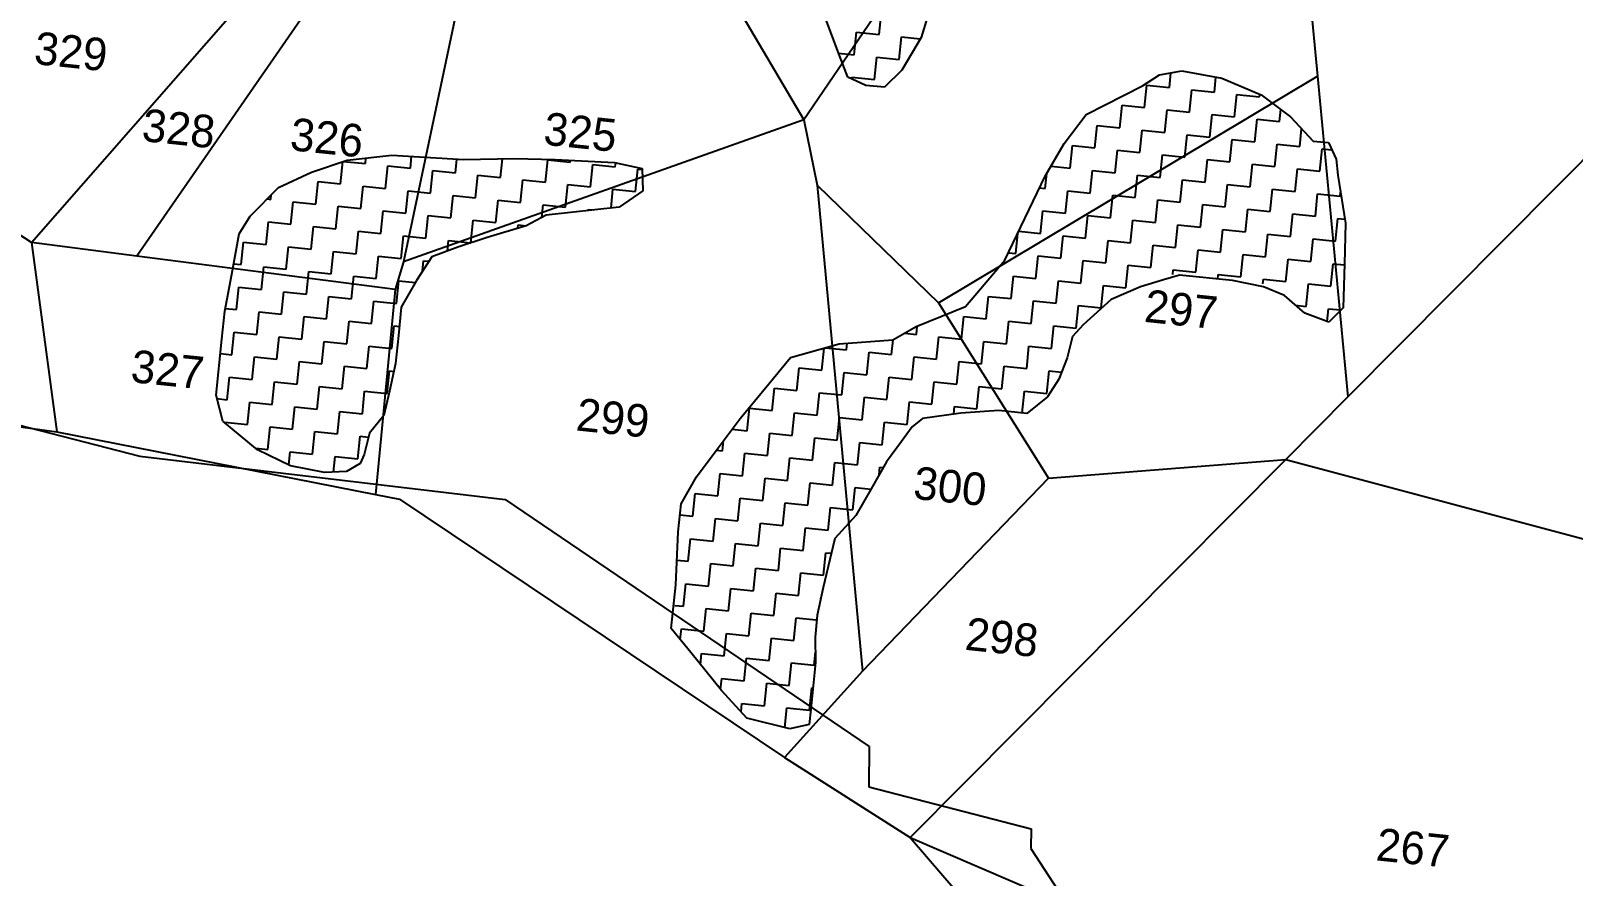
# Model space of a CAD drawing. Header units: metres. Extents: x 290336 to 293471, y 1993039 to 1996947.
# Drawn here: x 291428.6 to 291866.1, y 1993832 to 1994071.5 of the extents above; entities that cross this region are included whole.
import ezdxf
from ezdxf.enums import TextEntityAlignment as Align

# ---------------------------------------------------------------- set-up
doc = ezdxf.new("R2010")
doc.units = ezdxf.units.M
doc.header["$MEASUREMENT"] = 0
for name, color, linetype in [('POLY_HATCH', 12, 'Continuous'), ('POLY_PARCEL', 6, 'Continuous'), ('TEXT_PARCEL', 7, 'Continuous'), ('V_BOUND_LINE', 7, 'Continuous'), ('VILLAGE BOUNDRY', 1, 'Continuous')]:
    doc.layers.add(name, color=color, linetype=linetype)
doc.styles.add('TEXT_MAP', font='', dxfattribs={"height": 1.8})
doc.styles.get('TEXT_MAP').set_extended_font_data('Kruti Dev 050')

msp = doc.modelspace()

# ---------------------------------------------------------------- linework, layer by layer
at = {"layer": 'POLY_HATCH'}
for p, q in [((291685.14, 1994082.6), (291681.13, 1994069.64)), ((291657.53, 1994065.83), (291654.03, 1994075.11)), ((291681.13, 1994069.64), (291675.71, 1994060.39)), ((291660.34, 1994058.41), (291657.53, 1994065.83)), ((291665.45, 1994056.1), (291660.34, 1994058.41)), ((291675.71, 1994060.39), (291670.75, 1994055.55)), ((291743.97, 1994056.01), (291748.75, 1994059.08)), ((291748.75, 1994059.08), (291755.11, 1994060.21)), ((291755.11, 1994060.21), (291766.5, 1994058.14)), ((291766.5, 1994058.14), (291777.61, 1994053.43)), ((291670.75, 1994055.55), (291665.45, 1994056.1)), ((291727.96, 1994047.85), (291743.97, 1994056.01)), ((291777.61, 1994053.43), (291785.9, 1994047.22)), ((291721.75, 1994039.58), (291727.96, 1994047.85)), ((291785.9, 1994047.22), (291792.32, 1994040.31)), ((291518.39, 1994034.91), (291531.03, 1994036.28)), ((291531.03, 1994036.28), (291551.43, 1994035.06)), ((291716.33, 1994030.33), (291721.75, 1994039.58)), ((291792.32, 1994040.31), (291796.74, 1994039.86)), ((291796.74, 1994039.86), (291798.93, 1994035.17)), ((291508.23, 1994031.5), (291518.39, 1994034.91)), ((291551.43, 1994035.06), (291565.74, 1994035.37)), ((291565.74, 1994035.37), (291577.31, 1994035.07)), ((291577.31, 1994035.07), (291594.17, 1994034.22)), ((291594.17, 1994034.22), (291602.03, 1994032.51)), ((291602.03, 1994032.51), (291602.27, 1994026.24)), ((291798.93, 1994035.17), (291799.36, 1994030.67)), ((291498.85, 1994027.12), (291508.23, 1994031.5)), ((291704.95, 1994006.53), (291716.33, 1994030.33)), ((291799.36, 1994030.67), (291801.52, 1994017.07)), ((291490.87, 1994019.02), (291498.85, 1994027.12)), ((291602.27, 1994026.24), (291595.55, 1994021.59)), ((291487.68, 1994014), (291490.87, 1994019.02)), ((291574.78, 1994019.27), (291569.12, 1994016.29)), ((291595.55, 1994021.59), (291574.78, 1994019.27)), ((291569.12, 1994016.29), (291558.07, 1994012.97)), ((291801.52, 1994017.07), (291801.22, 1994005.5)), ((291485.61, 1994002.62), (291487.68, 1994014)), ((291549.76, 1994010.26), (291542.33, 1994007.46)), ((291558.07, 1994012.97), (291549.76, 1994010.26)), ((291542.33, 1994007.46), (291538.07, 1994000.77)), ((291693.78, 1993993.41), (291704.95, 1994006.53)), ((291483.63, 1993992.12), (291485.61, 1994002.62)), ((291754.49, 1994002.3), (291749.89, 1994001)), ((291769.5, 1994000.75), (291754.49, 1994002.3)), ((291801.22, 1994005.5), (291800.83, 1993993.06)), ((291538.07, 1994000.77), (291533.72, 1993993.19)), ((291743.43, 1993998.99), (291735.03, 1993995.4)), ((291749.89, 1994001), (291743.43, 1993998.99)), ((291778.23, 1993998.96), (291769.5, 1994000.75)), ((291784.23, 1993996.56), (291778.23, 1993998.96)), ((291533.72, 1993993.19), (291532.9, 1993985.25)), ((291679.8, 1993987.72), (291693.78, 1993993.41)), ((291735.03, 1993995.4), (291727.15, 1993988.18)), ((291789.96, 1993991.51), (291784.23, 1993996.56)), ((291800.83, 1993993.06), (291796.84, 1993989.01)), ((291482.81, 1993984.18), (291483.63, 1993992.12)), ((291727.15, 1993988.18), (291724.13, 1993984.93)), ((291796.84, 1993989.01), (291789.96, 1993991.51)), ((291481.17, 1993968.3), (291482.81, 1993984.18)), ((291532.9, 1993985.25), (291532.08, 1993977.31)), ((291657.88, 1993982.85), (291673.17, 1993983.95)), ((291673.17, 1993983.95), (291679.8, 1993987.72)), ((291724.13, 1993984.93), (291722.61, 1993978.84)), ((291644.09, 1993978.93), (291657.88, 1993982.85)), ((291532.08, 1993977.31), (291530.37, 1993969.46)), ((291637.98, 1993971.53), (291644.09, 1993978.93)), ((291722.61, 1993978.84), (291720.21, 1993972.85)), ((291629.82, 1993961.67), (291637.98, 1993971.53)), ((291720.21, 1993972.85), (291717.01, 1993967.83)), ((291483.09, 1993960.97), (291481.17, 1993968.3)), ((291530.37, 1993969.46), (291528.76, 1993962.49)), ((291717.01, 1993967.83), (291711.17, 1993963.08)), ((291528.76, 1993962.49), (291524.68, 1993957.56)), ((291692.44, 1993963.23), (291681.58, 1993961.68)), ((291703.22, 1993963.9), (291692.44, 1993963.23)), ((291711.17, 1993963.08), (291703.22, 1993963.9)), ((291492.96, 1993952.81), (291483.09, 1993960.97)), ((291524.68, 1993957.56), (291523.16, 1993951.48)), ((291623.61, 1993953.4), (291629.82, 1993961.67)), ((291678.65, 1993959.3), (291675.55, 1993955.17)), ((291681.58, 1993961.68), (291678.65, 1993959.3)), ((291617.4, 1993945.12), (291623.61, 1993953.4)), ((291675.55, 1993955.17), (291671.38, 1993949.35)), ((291502.3, 1993948.28), (291492.96, 1993952.81)), ((291522, 1993948.92), (291518.2, 1993946.64)), ((291523.16, 1993951.48), (291522, 1993948.92)), ((291671.38, 1993949.35), (291667.03, 1993941.78)), ((291511.93, 1993946.39), (291502.3, 1993948.28)), ((291518.2, 1993946.64), (291511.93, 1993946.39)), ((291613.05, 1993937.54), (291617.4, 1993945.12)), ((291667.03, 1993941.78), (291662.67, 1993934.2)), ((291612.23, 1993929.6), (291613.05, 1993937.54)), ((291662.67, 1993934.2), (291656.65, 1993927.69)), ((291611.56, 1993914.51), (291612.23, 1993929.6)), ((291656.65, 1993927.69), (291653.42, 1993913.75)), ((291610.28, 1993902.15), (291611.56, 1993914.51)), ((291653.42, 1993913.75), (291651.72, 1993905.9)), ((291651.72, 1993905.9), (291651.08, 1993899.72)), ((291615.83, 1993895.34), (291610.28, 1993902.15)), ((291651.08, 1993899.72), (291651.23, 1993892.57)), ((291624.54, 1993884.63), (291615.83, 1993895.34)), ((291651.23, 1993892.57), (291649.87, 1993879.34)), ((291631.75, 1993876.75), (291624.54, 1993884.63)), ((291649.87, 1993879.34), (291649.41, 1993874.92)), ((291643.93, 1993873.71), (291631.75, 1993876.75)), ((291649.41, 1993874.92), (291643.93, 1993873.71))]:
    msp.add_line(p, q, dxfattribs=at)
at = {"layer": 'POLY_HATCH', "linetype": 'Continuous'}
for p, q in [((291669.26, 1994070.49), (291669.92, 1994076.87)), ((291662.21, 1994064.76), (291662.87, 1994071.15)), ((291662.87, 1994071.15), (291669.26, 1994070.49)), ((291674.98, 1994063.44), (291675.64, 1994069.83)), ((291675.64, 1994069.83), (291680.92, 1994069.28)), ((291657.76, 1994065.22), (291662.21, 1994064.76)), ((291667.94, 1994057.72), (291668.6, 1994064.1)), ((291668.6, 1994064.1), (291674.98, 1994063.44)), ((291661.5, 1994057.88), (291661.55, 1994058.38)), ((291661.55, 1994058.38), (291667.94, 1994057.72)), ((291751.59, 1994055.53), (291752.02, 1994059.66)), ((291764.36, 1994054.21), (291764.8, 1994058.45)), ((291744.55, 1994049.8), (291745.21, 1994056.19)), ((291745.21, 1994056.19), (291751.59, 1994055.53)), ((291757.31, 1994048.48), (291757.97, 1994054.87)), ((291757.97, 1994054.87), (291764.36, 1994054.21)), ((291737.5, 1994044.08), (291738.16, 1994050.46)), ((291738.16, 1994050.46), (291744.55, 1994049.8)), ((291770.08, 1994047.17), (291770.74, 1994053.55)), ((291770.74, 1994053.55), (291777.13, 1994052.89)), ((291777.13, 1994052.89), (291777.2, 1994053.6)), ((291750.27, 1994042.76), (291750.93, 1994049.14)), ((291750.93, 1994049.14), (291757.31, 1994048.48)), ((291763.04, 1994041.44), (291763.7, 1994047.82)), ((291763.7, 1994047.82), (291770.08, 1994047.17)), ((291775.81, 1994040.12), (291776.47, 1994046.51)), ((291776.47, 1994046.51), (291782.85, 1994045.85)), ((291782.85, 1994045.85), (291783.2, 1994049.24)), ((291730.46, 1994038.35), (291731.12, 1994044.74)), ((291731.12, 1994044.74), (291737.5, 1994044.08)), ((291743.23, 1994037.04), (291743.89, 1994043.42)), ((291743.89, 1994043.42), (291750.27, 1994042.76)), ((291755.99, 1994035.72), (291756.65, 1994042.1)), ((291756.65, 1994042.1), (291763.04, 1994041.44)), ((291768.76, 1994034.4), (291769.42, 1994040.78)), ((291769.42, 1994040.78), (291775.81, 1994040.12)), ((291788.57, 1994038.8), (291789.09, 1994043.79)), ((291723.41, 1994032.63), (291724.07, 1994039.01)), ((291724.07, 1994039.01), (291730.46, 1994038.35)), ((291736.18, 1994031.31), (291736.84, 1994037.69)), ((291736.84, 1994037.69), (291743.23, 1994037.04)), ((291748.95, 1994029.99), (291749.61, 1994036.38)), ((291749.61, 1994036.38), (291755.99, 1994035.72)), ((291781.53, 1994033.08), (291782.19, 1994039.46)), ((291782.19, 1994039.46), (291788.57, 1994038.8)), ((291794.3, 1994031.76), (291794.96, 1994038.14)), ((291794.96, 1994038.14), (291797.67, 1994037.86)), ((291516.49, 1994028.2), (291517.14, 1994034.49)), ((291517.36, 1994034.56), (291523.53, 1994033.92)), ((291523.53, 1994033.92), (291523.69, 1994035.48)), ((291529.26, 1994026.88), (291529.92, 1994033.26)), ((291529.92, 1994033.26), (291536.3, 1994032.6)), ((291536.3, 1994032.6), (291536.65, 1994035.95)), ((291542.02, 1994025.56), (291542.68, 1994031.95)), ((291542.68, 1994031.95), (291549.07, 1994031.29)), ((291549.07, 1994031.29), (291549.47, 1994035.18)), ((291561.84, 1994029.97), (291562.39, 1994035.3)), ((291574.6, 1994028.65), (291575.26, 1994035.03)), ((291575.26, 1994035.03), (291581.65, 1994034.37)), ((291581.65, 1994034.37), (291581.7, 1994034.84)), ((291587.37, 1994027.33), (291588.03, 1994033.71)), ((291588.03, 1994033.71), (291594.42, 1994033.05)), ((291594.42, 1994033.05), (291594.53, 1994034.14)), ((291600.14, 1994026.01), (291600.8, 1994032.39)), ((291600.8, 1994032.39), (291602.04, 1994032.27)), ((291718.01, 1994033.19), (291723.41, 1994032.63)), ((291729.14, 1994025.59), (291729.8, 1994031.97)), ((291729.8, 1994031.97), (291736.18, 1994031.31)), ((291761.72, 1994028.67), (291762.38, 1994035.06)), ((291762.38, 1994035.06), (291768.76, 1994034.4)), ((291774.49, 1994027.35), (291775.15, 1994033.74)), ((291775.15, 1994033.74), (291781.53, 1994033.08)), ((291787.25, 1994026.03), (291787.91, 1994032.42)), ((291787.91, 1994032.42), (291794.3, 1994031.76)), ((291509.45, 1994022.47), (291510.1, 1994028.86)), ((291510.1, 1994028.86), (291516.49, 1994028.2)), ((291522.21, 1994021.16), (291522.87, 1994027.54)), ((291522.87, 1994027.54), (291529.26, 1994026.88)), ((291554.79, 1994024.24), (291555.45, 1994030.63)), ((291555.45, 1994030.63), (291561.84, 1994029.97)), ((291567.56, 1994022.92), (291568.22, 1994029.31)), ((291568.22, 1994029.31), (291574.6, 1994028.65)), ((291580.33, 1994021.6), (291580.99, 1994027.99)), ((291580.99, 1994027.99), (291587.37, 1994027.33)), ((291716.37, 1994026.91), (291716.81, 1994031.14)), ((291741.91, 1994024.27), (291742.57, 1994030.65)), ((291742.57, 1994030.65), (291748.95, 1994029.99)), ((291754.68, 1994022.95), (291755.33, 1994029.33)), ((291755.33, 1994029.33), (291761.72, 1994028.67)), ((291767.44, 1994021.63), (291768.1, 1994028.01)), ((291768.1, 1994028.01), (291774.49, 1994027.35)), ((291495.68, 1994023.9), (291496.68, 1994023.79)), ((291496.68, 1994023.79), (291496.81, 1994025.05)), ((291502.4, 1994016.75), (291503.06, 1994023.13)), ((291503.06, 1994023.13), (291509.45, 1994022.47)), ((291534.98, 1994019.84), (291535.64, 1994026.22)), ((291535.64, 1994026.22), (291542.02, 1994025.56)), ((291547.75, 1994018.52), (291548.41, 1994024.9)), ((291548.41, 1994024.9), (291554.79, 1994024.24)), ((291560.52, 1994017.2), (291561.18, 1994023.58)), ((291561.18, 1994023.58), (291567.56, 1994022.92)), ((291593.2, 1994021.33), (291593.76, 1994026.67)), ((291593.76, 1994026.67), (291600.14, 1994026.01)), ((291714.77, 1994027.07), (291716.37, 1994026.91)), ((291722.1, 1994019.86), (291722.76, 1994026.25)), ((291722.76, 1994026.25), (291729.14, 1994025.59)), ((291734.86, 1994018.54), (291735.52, 1994024.93)), ((291735.52, 1994024.93), (291741.91, 1994024.27)), ((291747.63, 1994017.22), (291748.29, 1994023.61)), ((291748.29, 1994023.61), (291754.68, 1994022.95)), ((291780.21, 1994020.31), (291780.87, 1994026.69)), ((291780.87, 1994026.69), (291787.25, 1994026.03)), ((291792.98, 1994018.99), (291793.64, 1994025.38)), ((291793.64, 1994025.38), (291800.02, 1994024.72)), ((291800.02, 1994024.72), (291800.13, 1994025.79)), ((291515.17, 1994015.43), (291515.83, 1994021.82)), ((291515.83, 1994021.82), (291522.21, 1994021.16)), ((291527.94, 1994014.11), (291528.6, 1994020.5)), ((291528.6, 1994020.5), (291534.98, 1994019.84)), ((291540.71, 1994012.79), (291541.37, 1994019.18)), ((291541.37, 1994019.18), (291547.75, 1994018.52)), ((291573.57, 1994018.64), (291573.94, 1994022.26)), ((291573.94, 1994022.26), (291580.33, 1994021.6)), ((291586.68, 1994020.6), (291586.71, 1994020.94)), ((291586.71, 1994020.94), (291588.3, 1994020.78)), ((291715.05, 1994014.14), (291715.71, 1994020.52)), ((291715.71, 1994020.52), (291722.1, 1994019.86)), ((291727.82, 1994012.82), (291728.48, 1994019.2)), ((291728.48, 1994019.2), (291734.86, 1994018.54)), ((291760.4, 1994015.9), (291761.06, 1994022.29)), ((291761.06, 1994022.29), (291767.44, 1994021.63)), ((291773.17, 1994014.59), (291773.83, 1994020.97)), ((291773.83, 1994020.97), (291780.21, 1994020.31)), ((291785.94, 1994013.27), (291786.6, 1994019.65)), ((291786.6, 1994019.65), (291792.98, 1994018.99)), ((291495.36, 1994011.03), (291496.02, 1994017.41)), ((291496.02, 1994017.41), (291502.4, 1994016.75)), ((291508.13, 1994009.71), (291508.79, 1994016.09)), ((291508.79, 1994016.09), (291515.17, 1994015.43)), ((291520.89, 1994008.39), (291521.55, 1994014.77)), ((291521.55, 1994014.77), (291527.94, 1994014.11)), ((291553.47, 1994011.48), (291554.13, 1994017.86)), ((291554.13, 1994017.86), (291560.52, 1994017.2)), ((291566.8, 1994015.6), (291566.9, 1994016.54)), ((291566.9, 1994016.54), (291569.15, 1994016.31)), ((291708.89, 1994014.77), (291715.05, 1994014.14)), ((291740.59, 1994011.5), (291741.25, 1994017.88)), ((291741.25, 1994017.88), (291747.63, 1994017.22)), ((291753.36, 1994010.18), (291754.02, 1994016.56)), ((291754.02, 1994016.56), (291760.4, 1994015.9)), ((291766.12, 1994008.86), (291766.78, 1994015.25)), ((291766.78, 1994015.25), (291773.17, 1994014.59)), ((291798.7, 1994011.95), (291799.36, 1994018.33)), ((291799.36, 1994018.33), (291801.35, 1994018.13)), ((291488.31, 1994005.3), (291488.97, 1994011.69)), ((291488.97, 1994011.69), (291495.36, 1994011.03)), ((291501.08, 1994003.98), (291501.74, 1994010.37)), ((291501.74, 1994010.37), (291508.13, 1994009.71)), ((291533.66, 1994007.07), (291534.32, 1994013.45)), ((291534.32, 1994013.45), (291540.71, 1994012.79)), ((291546.78, 1994009.14), (291547.09, 1994012.13)), ((291547.09, 1994012.13), (291553.47, 1994011.47)), ((291708.01, 1994008.41), (291708.6, 1994014.17)), ((291720.78, 1994007.09), (291721.44, 1994013.48)), ((291721.44, 1994013.48), (291727.82, 1994012.82)), ((291733.54, 1994005.77), (291734.2, 1994012.16)), ((291734.2, 1994012.16), (291740.59, 1994011.5)), ((291746.31, 1994004.46), (291746.97, 1994010.84)), ((291746.97, 1994010.84), (291753.36, 1994010.18)), ((291778.89, 1994007.54), (291779.55, 1994013.93)), ((291779.55, 1994013.93), (291785.94, 1994013.27)), ((291791.66, 1994006.22), (291792.32, 1994012.61)), ((291792.32, 1994012.61), (291798.7, 1994011.95)), ((291513.85, 1994002.66), (291514.51, 1994009.05)), ((291514.51, 1994009.05), (291520.89, 1994008.39)), ((291526.62, 1994001.34), (291527.28, 1994007.73)), ((291527.28, 1994007.73), (291533.66, 1994007.07)), ((291539.73, 1994003.39), (291540.05, 1994006.41)), ((291540.05, 1994006.41), (291541.56, 1994006.25)), ((291705.95, 1994008.63), (291708.01, 1994008.41)), ((291713.73, 1994001.37), (291714.39, 1994007.75)), ((291714.39, 1994007.75), (291720.78, 1994007.09)), ((291726.5, 1994000.05), (291727.16, 1994006.43)), ((291727.16, 1994006.43), (291733.54, 1994005.77)), ((291759.08, 1994003.14), (291759.74, 1994009.52)), ((291759.74, 1994009.52), (291766.12, 1994008.86)), ((291771.85, 1994001.82), (291772.51, 1994008.2)), ((291772.51, 1994008.2), (291778.89, 1994007.54)), ((291784.62, 1994000.5), (291785.28, 1994006.88)), ((291785.28, 1994006.88), (291791.66, 1994006.22)), ((291797.38, 1993999.18), (291798.04, 1994005.56)), ((291798.04, 1994005.56), (291801.21, 1994005.24)), ((291486.14, 1994005.53), (291488.31, 1994005.3)), ((291494.04, 1993998.26), (291494.7, 1994004.64)), ((291494.7, 1994004.64), (291501.08, 1994003.98)), ((291506.81, 1993996.94), (291507.47, 1994003.32)), ((291507.47, 1994003.32), (291513.85, 1994002.66)), ((291519.58, 1993995.62), (291520.23, 1994002)), ((291520.23, 1994002), (291526.62, 1994001.34)), ((291706.69, 1993995.65), (291707.35, 1994002.03)), ((291707.35, 1994002.03), (291713.73, 1994001.37)), ((291739.27, 1993998.73), (291739.93, 1994005.12)), ((291739.93, 1994005.12), (291746.31, 1994004.46)), ((291752.56, 1994002.5), (291752.7, 1994003.8)), ((291752.7, 1994003.8), (291759.08, 1994003.14)), ((291765.33, 1994001.18), (291765.46, 1994002.48)), ((291765.46, 1994002.48), (291771.85, 1994001.82)), ((291487, 1993992.53), (291487.66, 1993998.92)), ((291487.66, 1993998.92), (291494.04, 1993998.26)), ((291499.76, 1993991.21), (291500.42, 1993997.6)), ((291500.42, 1993997.6), (291506.81, 1993996.94)), ((291532.34, 1993994.3), (291533, 1994000.68)), ((291533, 1994000.68), (291537.74, 1994000.2)), ((291719.46, 1993994.33), (291720.12, 1994000.71)), ((291720.12, 1994000.71), (291726.5, 1994000.05)), ((291732.23, 1993993.01), (291732.89, 1993999.39)), ((291732.89, 1993999.39), (291739.27, 1993998.73)), ((291778.1, 1993999.87), (291778.23, 1994001.16)), ((291778.23, 1994001.16), (291784.62, 1994000.5)), ((291790.34, 1993993.46), (291791, 1993999.84)), ((291791, 1993999.84), (291797.38, 1993999.18)), ((291483.77, 1993992.87), (291487, 1993992.53)), ((291512.53, 1993989.9), (291513.19, 1993996.28)), ((291513.19, 1993996.28), (291519.58, 1993995.62)), ((291525.3, 1993988.58), (291525.96, 1993994.96)), ((291525.96, 1993994.96), (291532.34, 1993994.3)), ((291699.65, 1993989.92), (291700.31, 1993996.3)), ((291700.31, 1993996.3), (291706.69, 1993995.65)), ((291712.41, 1993988.6), (291713.07, 1993994.99)), ((291713.07, 1993994.99), (291719.46, 1993994.33)), ((291725.18, 1993987.28), (291725.84, 1993993.67)), ((291725.84, 1993993.67), (291732.23, 1993993.01)), ((291787.4, 1993993.76), (291790.34, 1993993.46)), ((291796.35, 1993989.19), (291796.73, 1993992.8)), ((291796.73, 1993992.8), (291800.21, 1993992.44)), ((291492.72, 1993985.49), (291493.38, 1993991.87)), ((291493.38, 1993991.87), (291499.76, 1993991.21)), ((291505.49, 1993984.17), (291506.15, 1993990.55)), ((291506.15, 1993990.55), (291512.53, 1993989.9)), ((291518.26, 1993982.85), (291518.92, 1993989.24)), ((291518.92, 1993989.24), (291525.3, 1993988.58)), ((291692.6, 1993984.2), (291693.26, 1993990.58)), ((291693.26, 1993990.58), (291699.65, 1993989.92)), ((291705.37, 1993982.88), (291706.03, 1993989.26)), ((291706.03, 1993989.26), (291712.41, 1993988.6)), ((291485.68, 1993979.77), (291486.34, 1993986.15)), ((291486.34, 1993986.15), (291492.72, 1993985.49)), ((291498.44, 1993978.45), (291499.1, 1993984.83)), ((291499.1, 1993984.83), (291505.49, 1993984.17)), ((291531.02, 1993981.53), (291531.68, 1993987.92)), ((291531.68, 1993987.92), (291533.16, 1993987.76)), ((291672.79, 1993979.79), (291673.22, 1993983.98)), ((291676.52, 1993985.86), (291679.83, 1993985.52)), ((291679.83, 1993985.52), (291680.07, 1993987.83)), ((291685.56, 1993978.47), (291686.22, 1993984.86)), ((291686.22, 1993984.86), (291692.6, 1993984.2)), ((291718.14, 1993981.56), (291718.8, 1993987.94)), ((291718.8, 1993987.94), (291725.18, 1993987.28)), ((291482.39, 1993980.1), (291485.68, 1993979.77)), ((291511.21, 1993977.13), (291511.87, 1993983.51)), ((291511.87, 1993983.51), (291518.26, 1993982.85)), ((291523.98, 1993975.81), (291524.64, 1993982.19)), ((291524.64, 1993982.19), (291531.02, 1993981.53)), ((291652.98, 1993975.39), (291653.63, 1993981.64)), ((291653.96, 1993981.74), (291660.02, 1993981.11)), ((291660.02, 1993981.11), (291660.22, 1993983.02)), ((291665.75, 1993974.07), (291666.41, 1993980.45)), ((291666.41, 1993980.45), (291672.79, 1993979.79)), ((291698.33, 1993977.15), (291698.99, 1993983.54)), ((291698.99, 1993983.54), (291705.37, 1993982.88)), ((291711.1, 1993975.83), (291711.75, 1993982.22)), ((291711.75, 1993982.22), (291718.14, 1993981.56)), ((291491.4, 1993972.72), (291492.06, 1993979.11)), ((291492.06, 1993979.11), (291498.44, 1993978.45)), ((291504.17, 1993971.4), (291504.83, 1993977.79)), ((291504.83, 1993977.79), (291511.21, 1993977.13)), ((291516.94, 1993970.08), (291517.6, 1993976.47)), ((291517.6, 1993976.47), (291523.98, 1993975.81)), ((291529.71, 1993968.76), (291530.36, 1993975.15)), ((291530.36, 1993975.15), (291531.58, 1993975.02)), ((291645.94, 1993969.66), (291646.6, 1993976.04)), ((291646.6, 1993976.04), (291652.98, 1993975.39)), ((291678.52, 1993972.75), (291679.18, 1993979.13)), ((291679.18, 1993979.13), (291685.56, 1993978.47)), ((291691.28, 1993971.43), (291691.94, 1993977.81)), ((291691.94, 1993977.81), (291698.33, 1993977.15)), ((291704.05, 1993970.11), (291704.71, 1993976.49)), ((291704.71, 1993976.49), (291711.1, 1993975.83)), ((291716.82, 1993968.79), (291717.48, 1993975.17)), ((291717.48, 1993975.17), (291721, 1993974.81)), ((291484.36, 1993967), (291485.02, 1993973.38)), ((291485.02, 1993973.38), (291491.4, 1993972.72)), ((291497.13, 1993965.68), (291497.79, 1993972.06)), ((291497.79, 1993972.06), (291504.17, 1993971.4)), ((291509.89, 1993964.36), (291510.55, 1993970.74)), ((291510.55, 1993970.74), (291516.94, 1993970.08)), ((291658.7, 1993968.34), (291659.36, 1993974.73)), ((291659.36, 1993974.73), (291665.75, 1993974.07)), ((291671.47, 1993967.02), (291672.13, 1993973.41)), ((291672.13, 1993973.41), (291678.52, 1993972.75)), ((291684.24, 1993965.7), (291684.9, 1993972.09)), ((291684.9, 1993972.09), (291691.28, 1993971.43)), ((291697.01, 1993964.38), (291697.67, 1993970.77)), ((291697.67, 1993970.77), (291704.05, 1993970.11)), ((291481.43, 1993967.3), (291484.36, 1993967)), ((291490.08, 1993959.95), (291490.74, 1993966.34)), ((291490.74, 1993966.34), (291497.13, 1993965.68)), ((291522.66, 1993963.04), (291523.32, 1993969.42)), ((291523.32, 1993969.42), (291529.71, 1993968.76)), ((291638.89, 1993963.94), (291639.55, 1993970.32)), ((291639.55, 1993970.32), (291645.94, 1993969.66)), ((291651.66, 1993962.62), (291652.32, 1993969)), ((291652.32, 1993969), (291658.7, 1993968.34)), ((291664.43, 1993961.3), (291665.09, 1993967.68)), ((291665.09, 1993967.68), (291671.47, 1993967.02)), ((291677.2, 1993959.98), (291677.86, 1993966.36)), ((291677.86, 1993966.36), (291684.24, 1993965.7)), ((291709.79, 1993963.22), (291710.44, 1993969.45)), ((291710.44, 1993969.45), (291716.82, 1993968.79)), ((291502.85, 1993958.63), (291503.51, 1993965.02)), ((291503.51, 1993965.02), (291509.89, 1993964.36)), ((291515.62, 1993957.32), (291516.28, 1993963.7)), ((291516.28, 1993963.7), (291522.66, 1993963.04)), ((291631.85, 1993958.21), (291632.51, 1993964.6)), ((291632.51, 1993964.6), (291638.89, 1993963.94)), ((291644.62, 1993956.89), (291645.28, 1993963.28)), ((291645.28, 1993963.28), (291651.66, 1993962.62)), ((291657.39, 1993955.57), (291658.04, 1993961.96)), ((291658.04, 1993961.96), (291664.43, 1993961.3)), ((291690.41, 1993962.94), (291690.62, 1993965.04)), ((291690.62, 1993965.04), (291697.01, 1993964.38)), ((291483.68, 1993960.48), (291483.7, 1993960.61)), ((291483.7, 1993960.61), (291490.08, 1993959.95)), ((291495.81, 1993952.91), (291496.47, 1993959.29)), ((291496.47, 1993959.29), (291502.85, 1993958.63)), ((291508.57, 1993951.59), (291509.23, 1993957.98)), ((291509.23, 1993957.98), (291515.62, 1993957.32)), ((291627.55, 1993958.66), (291631.85, 1993958.21)), ((291637.57, 1993951.17), (291638.23, 1993957.55)), ((291638.23, 1993957.55), (291644.62, 1993956.89)), ((291670.15, 1993954.25), (291670.81, 1993960.64)), ((291670.81, 1993960.64), (291677.2, 1993959.98)), ((291492.41, 1993953.26), (291495.81, 1993952.91)), ((291521.34, 1993950.27), (291522, 1993956.66)), ((291522, 1993956.66), (291524.39, 1993956.41)), ((291624.81, 1993952.49), (291625.11, 1993955.39)), ((291650.34, 1993949.85), (291651, 1993956.23)), ((291651, 1993956.23), (291657.39, 1993955.57)), ((291663.11, 1993948.53), (291663.77, 1993954.91)), ((291663.77, 1993954.91), (291670.15, 1993954.25)), ((291501.81, 1993948.52), (291502.19, 1993952.25)), ((291502.19, 1993952.25), (291508.57, 1993951.59)), ((291514.5, 1993946.49), (291514.96, 1993950.93)), ((291514.96, 1993950.93), (291521.34, 1993950.27)), ((291623.06, 1993952.67), (291624.81, 1993952.49)), ((291630.53, 1993945.44), (291631.19, 1993951.83)), ((291631.19, 1993951.83), (291637.57, 1993951.17)), ((291643.3, 1993944.12), (291643.96, 1993950.51)), ((291643.96, 1993950.51), (291650.34, 1993949.85)), ((291656.07, 1993942.81), (291656.73, 1993949.19)), ((291656.73, 1993949.19), (291663.11, 1993948.53)), ((291623.49, 1993939.72), (291624.15, 1993946.1)), ((291624.15, 1993946.1), (291630.53, 1993945.44)), ((291636.25, 1993938.4), (291636.91, 1993944.78)), ((291636.91, 1993944.78), (291643.3, 1993944.12)), ((291669.27, 1993945.68), (291669.49, 1993947.87)), ((291669.49, 1993947.87), (291670.47, 1993947.77)), ((291616.44, 1993934), (291617.1, 1993940.38)), ((291617.1, 1993940.38), (291623.49, 1993939.72)), ((291649.02, 1993937.08), (291649.68, 1993943.47)), ((291649.68, 1993943.47), (291656.07, 1993942.81)), ((291661.79, 1993935.76), (291662.45, 1993942.15)), ((291662.45, 1993942.15), (291666.97, 1993941.68)), ((291629.21, 1993932.68), (291629.87, 1993939.06)), ((291629.87, 1993939.06), (291636.25, 1993938.4)), ((291641.98, 1993931.36), (291642.64, 1993937.74)), ((291642.64, 1993937.74), (291649.02, 1993937.08)), ((291654.75, 1993930.04), (291655.41, 1993936.42)), ((291655.41, 1993936.42), (291661.79, 1993935.76)), ((291612.72, 1993934.38), (291616.44, 1993934)), ((291622.17, 1993926.95), (291622.83, 1993933.34)), ((291622.83, 1993933.34), (291629.21, 1993932.68)), ((291634.94, 1993925.63), (291635.59, 1993932.02)), ((291635.59, 1993932.02), (291641.98, 1993931.36)), ((291615.12, 1993921.23), (291615.78, 1993927.61)), ((291615.78, 1993927.61), (291622.17, 1993926.95)), ((291647.7, 1993924.31), (291648.36, 1993930.7)), ((291648.36, 1993930.7), (291654.75, 1993930.04)), ((291627.89, 1993919.91), (291628.55, 1993926.29)), ((291628.55, 1993926.29), (291634.94, 1993925.63)), ((291640.66, 1993918.59), (291641.32, 1993924.97)), ((291641.32, 1993924.97), (291647.7, 1993924.31)), ((291653.43, 1993917.27), (291654.09, 1993923.65)), ((291654.09, 1993923.65), (291655.68, 1993923.49)), ((291611.87, 1993921.56), (291615.12, 1993921.23)), ((291620.85, 1993914.18), (291621.51, 1993920.57)), ((291621.51, 1993920.57), (291627.89, 1993919.91)), ((291633.62, 1993912.86), (291634.28, 1993919.25)), ((291634.28, 1993919.25), (291640.66, 1993918.59)), ((291613.8, 1993908.46), (291614.46, 1993914.84)), ((291614.46, 1993914.84), (291620.85, 1993914.18)), ((291646.38, 1993911.55), (291647.04, 1993917.93)), ((291647.04, 1993917.93), (291653.43, 1993917.27)), ((291626.57, 1993907.14), (291627.23, 1993913.52)), ((291627.23, 1993913.52), (291633.62, 1993912.86)), ((291639.34, 1993905.82), (291640, 1993912.2)), ((291640, 1993912.2), (291646.38, 1993911.55)), ((291652.74, 1993910.6), (291652.77, 1993910.89)), ((291652.77, 1993910.89), (291652.8, 1993910.88)), ((291611.3, 1993908.72), (291613.8, 1993908.46)), ((291619.53, 1993901.42), (291620.19, 1993907.8)), ((291620.19, 1993907.8), (291626.57, 1993907.14)), ((291632.3, 1993900.1), (291632.96, 1993906.48)), ((291632.96, 1993906.48), (291639.34, 1993905.82)), ((291645.07, 1993898.78), (291645.72, 1993905.16)), ((291645.72, 1993905.16), (291651.43, 1993904.57)), ((291612.83, 1993899.02), (291613.15, 1993902.08)), ((291613.15, 1993902.08), (291619.53, 1993901.42)), ((291625.25, 1993894.37), (291625.91, 1993900.76)), ((291625.91, 1993900.76), (291632.3, 1993900.1)), ((291638.02, 1993893.05), (291638.68, 1993899.44)), ((291638.68, 1993899.44), (291645.07, 1993898.78)), ((291618.55, 1993891.98), (291618.87, 1993895.03)), ((291618.87, 1993895.03), (291625.25, 1993894.37)), ((291630.98, 1993887.33), (291631.64, 1993893.71)), ((291631.64, 1993893.71), (291638.02, 1993893.05)), ((291643.75, 1993886.01), (291644.41, 1993892.39)), ((291644.41, 1993892.39), (291650.79, 1993891.73)), ((291650.79, 1993891.73), (291651.17, 1993895.44)), ((291624.28, 1993884.94), (291624.59, 1993887.99)), ((291624.59, 1993887.99), (291630.98, 1993887.33)), ((291636.7, 1993880.28), (291637.36, 1993886.67)), ((291637.36, 1993886.67), (291643.75, 1993886.01)), ((291649.47, 1993878.97), (291650.13, 1993885.35)), ((291650.13, 1993885.35), (291650.48, 1993885.31)), ((291630.07, 1993878.58), (291630.32, 1993880.94)), ((291630.32, 1993880.94), (291636.7, 1993880.28)), ((291642.51, 1993874.06), (291643.09, 1993879.63)), ((291643.09, 1993879.63), (291649.47, 1993878.97))]:
    msp.add_line(p, q, dxfattribs=at)
at = {"layer": 'POLY_PARCEL'}
for p, q in [((291782.21, 1994177.89), (291793.57, 1994058.66)), ((291731.09, 1994168.2), (291647.92, 1994046.37)), ((291428.78, 1994011.6), (291485.87, 1994076.6)), ((291506.84, 1994077.08), (291458.69, 1994007.72)), ((291549.59, 1994078.04), (291534.36, 1994006.1)), ((291628.09, 1994079.81), (291647.92, 1994046.37)), ((291802.23, 1993967.84), (291904.99, 1994071.24)), ((291686.11, 1993994.5), (291793.57, 1994058.66)), ((291793.57, 1994058.66), (291802.23, 1993967.84)), ((291647.92, 1994046.37), (291534.36, 1994006.1)), ((291647.92, 1994046.37), (291651.65, 1994027.83)), ((291428.78, 1994011.6), (291385.14, 1994039.92)), ((291651.65, 1994027.83), (291686.11, 1993994.5)), ((291651.65, 1994027.83), (291664.5, 1993890.11)), ((291428.78, 1994011.6), (291436.05, 1993957.87)), ((291458.69, 1994007.72), (291428.78, 1994011.6)), ((291531.93, 1993998.24), (291458.69, 1994007.72)), ((291534.36, 1994006.1), (291531.93, 1993998.24)), ((291531.93, 1993998.24), (291526.37, 1993940.1)), ((291686.11, 1993994.5), (291717.26, 1993944.74)), ((291784.59, 1993950.09), (291802.23, 1993967.84)), ((291678.08, 1993842.91), (291784.59, 1993950.09)), ((291717.26, 1993944.74), (291784.59, 1993950.09)), ((291784.59, 1993950.09), (291936.42, 1993909.56)), ((291664.5, 1993890.11), (291717.26, 1993944.74)), ((291664.5, 1993890.11), (291642.42, 1993865.59)), ((291678.08, 1993842.91), (291972.86, 1993716.58))]:
    msp.add_line(p, q, dxfattribs=at)
at = {"layer": 'V_BOUND_LINE'}
for p, q in [((291303.65, 1993976.37), (291436.05, 1993957.87)), ((291436.05, 1993957.87), (291526.37, 1993940.1)), ((291526.37, 1993940.1), (291533.16, 1993938.77)), ((291533.16, 1993938.77), (291642.42, 1993865.59)), ((291642.42, 1993865.59), (291678.08, 1993842.91)), ((291678.08, 1993842.91), (291737.13, 1993774.22))]:
    msp.add_line(p, q, dxfattribs=at)
at = {"layer": 'VILLAGE BOUNDRY'}
for p, q in [((291413.53, 1993962.87), (291459.53, 1993950.97)), ((291459.53, 1993950.97), (291563.19, 1993938.68)), ((291563.19, 1993938.68), (291666.39, 1993868.76)), ((291666.39, 1993868.76), (291666.3, 1993857.25)), ((291666.3, 1993857.25), (291712.34, 1993845.36)), ((291712.34, 1993845.36), (291712.29, 1993839.81)), ((291712.29, 1993839.81), (291723.68, 1993822.21))]:
    msp.add_line(p, q, dxfattribs=at)

# ---------------------------------------------------------------- texts
at = {"layer": 'TEXT_PARCEL', "style": 'TEXT_MAP'}
for s, p in [('329', (291440.03, 1994065.72)), ('328', (291470.59, 1994043.89)), ('326', (291512.62, 1994041.3)), ('325', (291584.52, 1994042.88)), ('297', (291754.94, 1993992.64)), ('327', (291467.44, 1993975.57)), ('299', (291593.76, 1993961.86)), ('300', (291689.4, 1993942.49)), ('298', (291704.08, 1993899.69)), ('267', (291820.67, 1993840.01))]:
    msp.add_text(s, height=9.242, rotation=354.1017, dxfattribs=at).set_placement(p, align=Align.MIDDLE)

doc.saveas('drawing.dxf')
